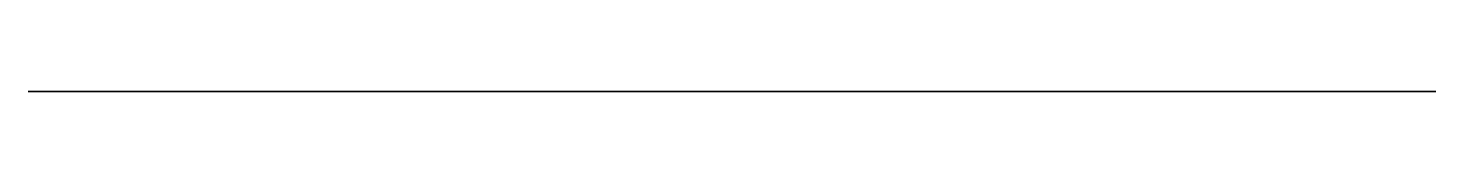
# Model space of a CAD drawing. Header units: millimetres. Extents: x 8.3 to 71.7, y 0 to 0.
import ezdxf

# ---------------------------------------------------------------- set-up
doc = ezdxf.new("R2010")
doc.units = ezdxf.units.MM
doc.layers.get('0').update_dxf_attribs({"color": 173, "true_color": 0x5858e1})

msp = doc.modelspace()

# ---------------------------------------------------------------- linework, layer by layer
at = {"color": 113, "true_color": 0x57e18f}
msp.add_polyline3d([(66.996, 0, -6.499), (66.915, 0, -6.335), (66.825, 0, -6.175), (66.728, 0, -6.021), (66.622, 0, -5.872), (66.51, 0, -5.729), (66.391, 0, -5.591), (66.265, 0, -5.458), (66.133, 0, -5.331), (65.996, 0, -5.209), (65.854, 0, -5.092), (65.707, 0, -4.981), (65.556, 0, -4.875), (65.242, 0, -4.679), (64.917, 0, -4.505), (64.75, 0, -4.426), (64.581, 0, -4.354), (64.41, 0, -4.289), (64.237, 0, -4.23), (64.062, 0, -4.178), (63.885, 0, -4.133), (63.707, 0, -4.095), (63.528, 0, -4.063), (63.347, 0, -4.038), (63.166, 0, -4.02), (62.984, 0, -4.009), (62.801, 0, -4.005), (62.618, 0, -4.008), (62.435, 0, -4.018), (62.253, 0, -4.034), (62.07, 0, -4.058), (61.758, 0, -4.116), (61.452, 0, -4.193), (61.152, 0, -4.29), (60.859, 0, -4.407), (60.575, 0, -4.542), (60.301, 0, -4.696), (60.037, 0, -4.867), (59.784, 0, -5.056), (59.778, 0, -5.061), (59.771, 0, -5.065), (59.765, 0, -5.069), (59.759, 0, -5.073), (59.753, 0, -5.076), (59.747, 0, -5.08), (59.74, 0, -5.083), (59.734, 0, -5.085), (59.728, 0, -5.088), (59.721, 0, -5.09), (59.715, 0, -5.092), (59.708, 0, -5.094), (59.702, 0, -5.095), (59.695, 0, -5.096), (59.689, 0, -5.097), (59.683, 0, -5.098), (59.676, 0, -5.099), (59.67, 0, -5.099), (59.657, 0, -5.099), (59.644, 0, -5.098), (59.632, 0, -5.096), (59.619, 0, -5.093), (59.607, 0, -5.09), (59.596, 0, -5.086), (59.584, 0, -5.081), (59.573, 0, -5.075), (59.562, 0, -5.068), (59.552, 0, -5.061), (59.543, 0, -5.054), (59.533, 0, -5.045), (59.525, 0, -5.036), (59.517, 0, -5.027), (59.513, 0, -5.022), (59.51, 0, -5.017), (59.506, 0, -5.011), (59.503, 0, -5.006), (59.5, 0, -5.001), (59.497, 0, -4.995), (59.494, 0, -4.989), (59.492, 0, -4.984), (59.49, 0, -4.978), (59.488, 0, -4.972), (59.486, 0, -4.965), (59.484, 0, -4.959), (59.483, 0, -4.953), (59.482, 0, -4.946), (59.481, 0, -4.94), (59.48, 0, -4.933), (59.48, 0, -4.926), (59.48, 0, -4.92), (59.48, 0, -3.946), (59.48, 0, -3.928), (59.478, 0, -3.911), (59.476, 0, -3.894), (59.473, 0, -3.878), (59.469, 0, -3.862), (59.465, 0, -3.846), (59.46, 0, -3.83), (59.453, 0, -3.815), (59.447, 0, -3.8), (59.439, 0, -3.785), (59.431, 0, -3.771), (59.422, 0, -3.757), (59.413, 0, -3.744), (59.403, 0, -3.731), (59.392, 0, -3.719), (59.381, 0, -3.707), (59.369, 0, -3.696), (59.357, 0, -3.686), (59.344, 0, -3.676), (59.331, 0, -3.666), (59.318, 0, -3.657), (59.303, 0, -3.649), (59.289, 0, -3.642), (59.274, 0, -3.635), (59.259, 0, -3.629), (59.243, 0, -3.624), (59.227, 0, -3.619), (59.211, 0, -3.615), (59.194, 0, -3.612), (59.177, 0, -3.61), (59.16, 0, -3.609), (59.143, 0, -3.609), (35.454, 0, -3.609), (35.425, 0, -3.608), (35.396, 0, -3.606), (35.367, 0, -3.602), (35.339, 0, -3.597), (35.312, 0, -3.591), (35.285, 0, -3.583), (35.258, 0, -3.574), (35.233, 0, -3.564), (35.207, 0, -3.553), (35.183, 0, -3.54), (35.159, 0, -3.527), (35.136, 0, -3.512), (35.113, 0, -3.496), (35.092, 0, -3.479), (35.071, 0, -3.462), (35.051, 0, -3.443), (35.032, 0, -3.423), (35.014, 0, -3.403), (34.997, 0, -3.381), (34.981, 0, -3.359), (34.967, 0, -3.336), (34.953, 0, -3.312), (34.94, 0, -3.288), (34.928, 0, -3.263), (34.918, 0, -3.237), (34.909, 0, -3.211), (34.901, 0, -3.184), (34.895, 0, -3.156), (34.889, 0, -3.128), (34.885, 0, -3.1), (34.883, 0, -3.071), (34.882, 0, -3.042), (34.879, 0, -2.586), (34.879, 0, -2.569), (34.878, 0, -2.551), (34.875, 0, -2.534), (34.872, 0, -2.516), (34.868, 0, -2.5), (34.864, 0, -2.483), (34.859, 0, -2.467), (34.852, 0, -2.451), (34.846, 0, -2.435), (34.838, 0, -2.42), (34.83, 0, -2.405), (34.821, 0, -2.391), (34.812, 0, -2.376), (34.801, 0, -2.363), (34.791, 0, -2.35), (34.779, 0, -2.337), (34.767, 0, -2.325), (34.755, 0, -2.313), (34.742, 0, -2.302), (34.729, 0, -2.292), (34.715, 0, -2.282), (34.7, 0, -2.273), (34.685, 0, -2.264), (34.67, 0, -2.256), (34.654, 0, -2.249), (34.638, 0, -2.242), (34.621, 0, -2.236), (34.605, 0, -2.231), (34.587, 0, -2.226), (34.57, 0, -2.223), (34.552, 0, -2.22), (34.534, 0, -2.217), (33.824, 0, -2.142), (33.128, 0, -2.037), (32.788, 0, -1.967), (32.455, 0, -1.883), (32.13, 0, -1.781), (31.814, 0, -1.659), (31.561, 0, -1.545), (31.308, 0, -1.419), (31.056, 0, -1.28), (30.808, 0, -1.132), (30.327, 0, -0.812), (29.883, 0, -0.471), (29.474, 0, -0.111), (29.09, 0, 0.276), (28.733, 0, 0.687), (28.403, 0, 1.12), (28.313, 0, 1.24), (28.218, 0, 1.355), (28.118, 0, 1.466), (28.013, 0, 1.571), (27.904, 0, 1.672), (27.79, 0, 1.768), (27.672, 0, 1.859), (27.551, 0, 1.946), (27.426, 0, 2.029), (27.298, 0, 2.108), (27.034, 0, 2.252), (26.762, 0, 2.38), (26.483, 0, 2.492), (26.199, 0, 2.587), (25.91, 0, 2.663), (25.618, 0, 2.719), (25.323, 0, 2.756), (25.026, 0, 2.773), (24.728, 0, 2.771), (24.43, 0, 2.749), (24.134, 0, 2.708), (23.867, 0, 2.653), (23.606, 0, 2.583), (23.349, 0, 2.497), (23.099, 0, 2.396), (22.855, 0, 2.281), (22.618, 0, 2.151), (22.389, 0, 2.007), (22.169, 0, 1.849), (22.169, 0, 1.848), (22.168, 0, 1.848), (22.168, 0, 1.848), (22.168, 0, 1.848), (22.167, 0, 1.847), (22.166, 0, 1.847), (22.166, 0, 1.847), (22.164, 0, 1.846), (22.163, 0, 1.846), (22.161, 0, 1.845), (22.159, 0, 1.845), (22.156, 0, 1.845), (22.152, 0, 1.844), (22.146, 0, 1.844), (22.141, 0, 1.844), (22.134, 0, 1.845), (22.128, 0, 1.846), (22.121, 0, 1.847), (22.114, 0, 1.849), (22.106, 0, 1.851), (22.099, 0, 1.853), (22.091, 0, 1.857), (22.083, 0, 1.86), (22.076, 0, 1.865), (22.068, 0, 1.87), (22.06, 0, 1.875), (22.053, 0, 1.881), (22.046, 0, 1.888), (22.039, 0, 1.896), (22.036, 0, 1.9), (22.032, 0, 1.905), (22.029, 0, 1.909), (22.026, 0, 1.914), (22.023, 0, 1.919), (22.02, 0, 1.924), (22.015, 0, 1.935), (22.01, 0, 1.947), (22.006, 0, 1.96), (22.003, 0, 1.974), (22, 0, 1.989), (21.998, 0, 2.005), (21.996, 0, 2.022), (21.996, 0, 2.04), (21.996, 0, 3.125), (21.996, 0, 3.131), (21.995, 0, 3.137), (21.995, 0, 3.144), (21.994, 0, 3.15), (21.992, 0, 3.162), (21.989, 0, 3.174), (21.985, 0, 3.186), (21.981, 0, 3.197), (21.975, 0, 3.209), (21.969, 0, 3.22), (21.963, 0, 3.23), (21.955, 0, 3.241), (21.947, 0, 3.251), (21.938, 0, 3.261), (21.929, 0, 3.271), (21.919, 0, 3.28), (21.908, 0, 3.289), (21.897, 0, 3.297), (21.885, 0, 3.305), (21.873, 0, 3.313), (21.86, 0, 3.32), (21.847, 0, 3.327), (21.833, 0, 3.333), (21.819, 0, 3.339), (21.805, 0, 3.344), (21.79, 0, 3.349), (21.774, 0, 3.354), (21.759, 0, 3.358), (21.743, 0, 3.361), (21.726, 0, 3.364), (21.71, 0, 3.366), (21.693, 0, 3.367), (21.676, 0, 3.368), (21.659, 0, 3.369), (8.283, 0, 3.369), (8.283, 0, -15.558), (71.693, 0, -15.558), (71.693, 0, -10.176), (71.693, 0, -10.158), (71.692, 0, -10.14), (71.69, 0, -10.122), (71.687, 0, -10.104), (71.683, 0, -10.087), (71.679, 0, -10.07), (71.674, 0, -10.053), (71.668, 0, -10.036), (71.662, 0, -10.02), (71.655, 0, -10.004), (71.647, 0, -9.989), (71.639, 0, -9.974), (71.63, 0, -9.959), (71.62, 0, -9.944), (71.61, 0, -9.93), (71.599, 0, -9.917), (71.588, 0, -9.904), (71.576, 0, -9.891), (71.563, 0, -9.879), (71.55, 0, -9.868), (71.537, 0, -9.857), (71.523, 0, -9.846), (71.508, 0, -9.836), (71.494, 0, -9.827), (71.478, 0, -9.818), (71.463, 0, -9.81), (71.446, 0, -9.803), (71.43, 0, -9.796), (71.413, 0, -9.79), (71.396, 0, -9.785), (71.378, 0, -9.78), (71.36, 0, -9.777), (70.95, 0, -9.693), (70.545, 0, -9.593), (70.346, 0, -9.534), (70.149, 0, -9.467), (69.954, 0, -9.392), (69.763, 0, -9.308), (69.538, 0, -9.195), (69.318, 0, -9.072), (69.105, 0, -8.94), (68.897, 0, -8.799), (68.695, 0, -8.649), (68.5, 0, -8.49), (68.312, 0, -8.323), (68.132, 0, -8.148), (67.959, 0, -7.965), (67.794, 0, -7.774), (67.639, 0, -7.577), (67.492, 0, -7.373), (67.354, 0, -7.163), (67.225, 0, -6.948), (67.106, 0, -6.726)], close=True, dxfattribs=at)

doc.saveas('drawing.dxf')
